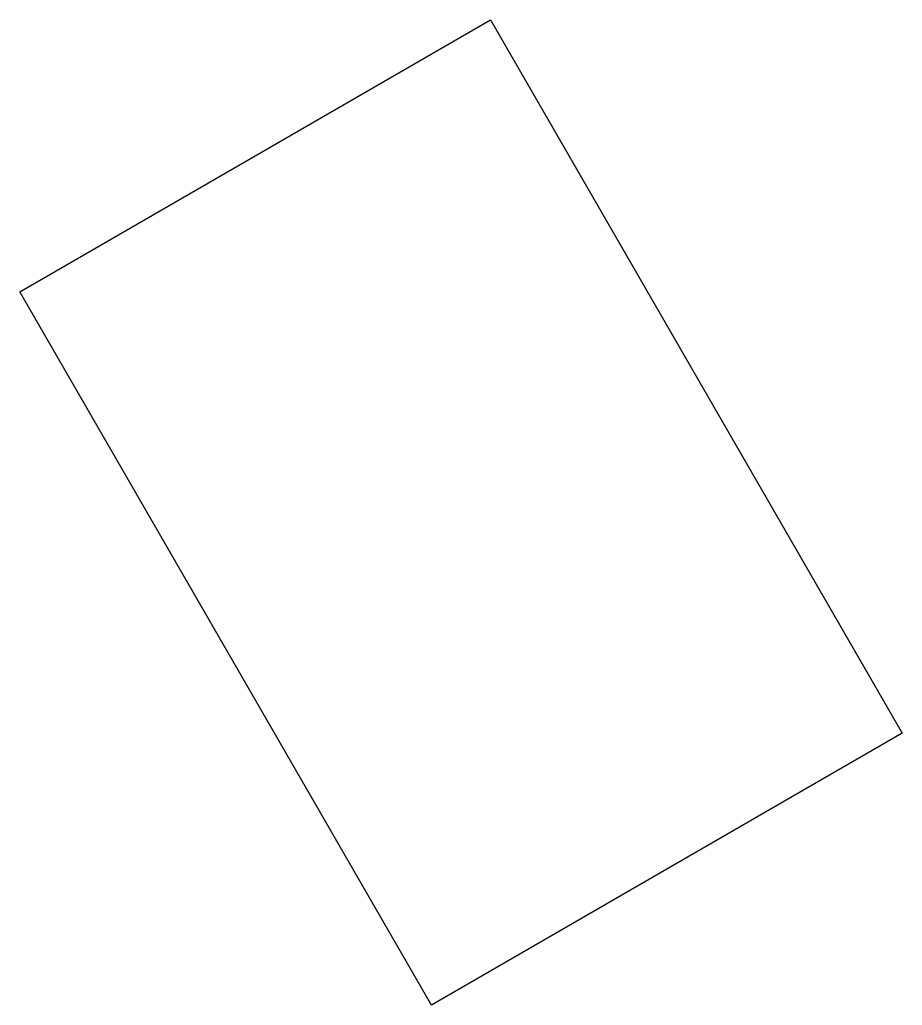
# Model space of a CAD drawing. Units: millimetres at full size, sheet at 1:100. Extents: x -3306 to 8939, y -13384 to 282.
import ezdxf

# ---------------------------------------------------------------- set-up
doc = ezdxf.new("R2010")
doc.units = ezdxf.units.MM
doc.header["$LTSCALE"] = 100
doc.layers.add('0-0', color=7, linetype='Continuous')

msp = doc.modelspace()

# ---------------------------------------------------------------- linework, layer by layer
at = {"layer": '0-0'}
msp.add_lwpolyline([(-3306.1, -3489.8), (3226.5, 281.8), (8938.8, -9612.2), (2406.2, -13383.8)], close=True, dxfattribs=at)

doc.saveas('drawing.dxf')
